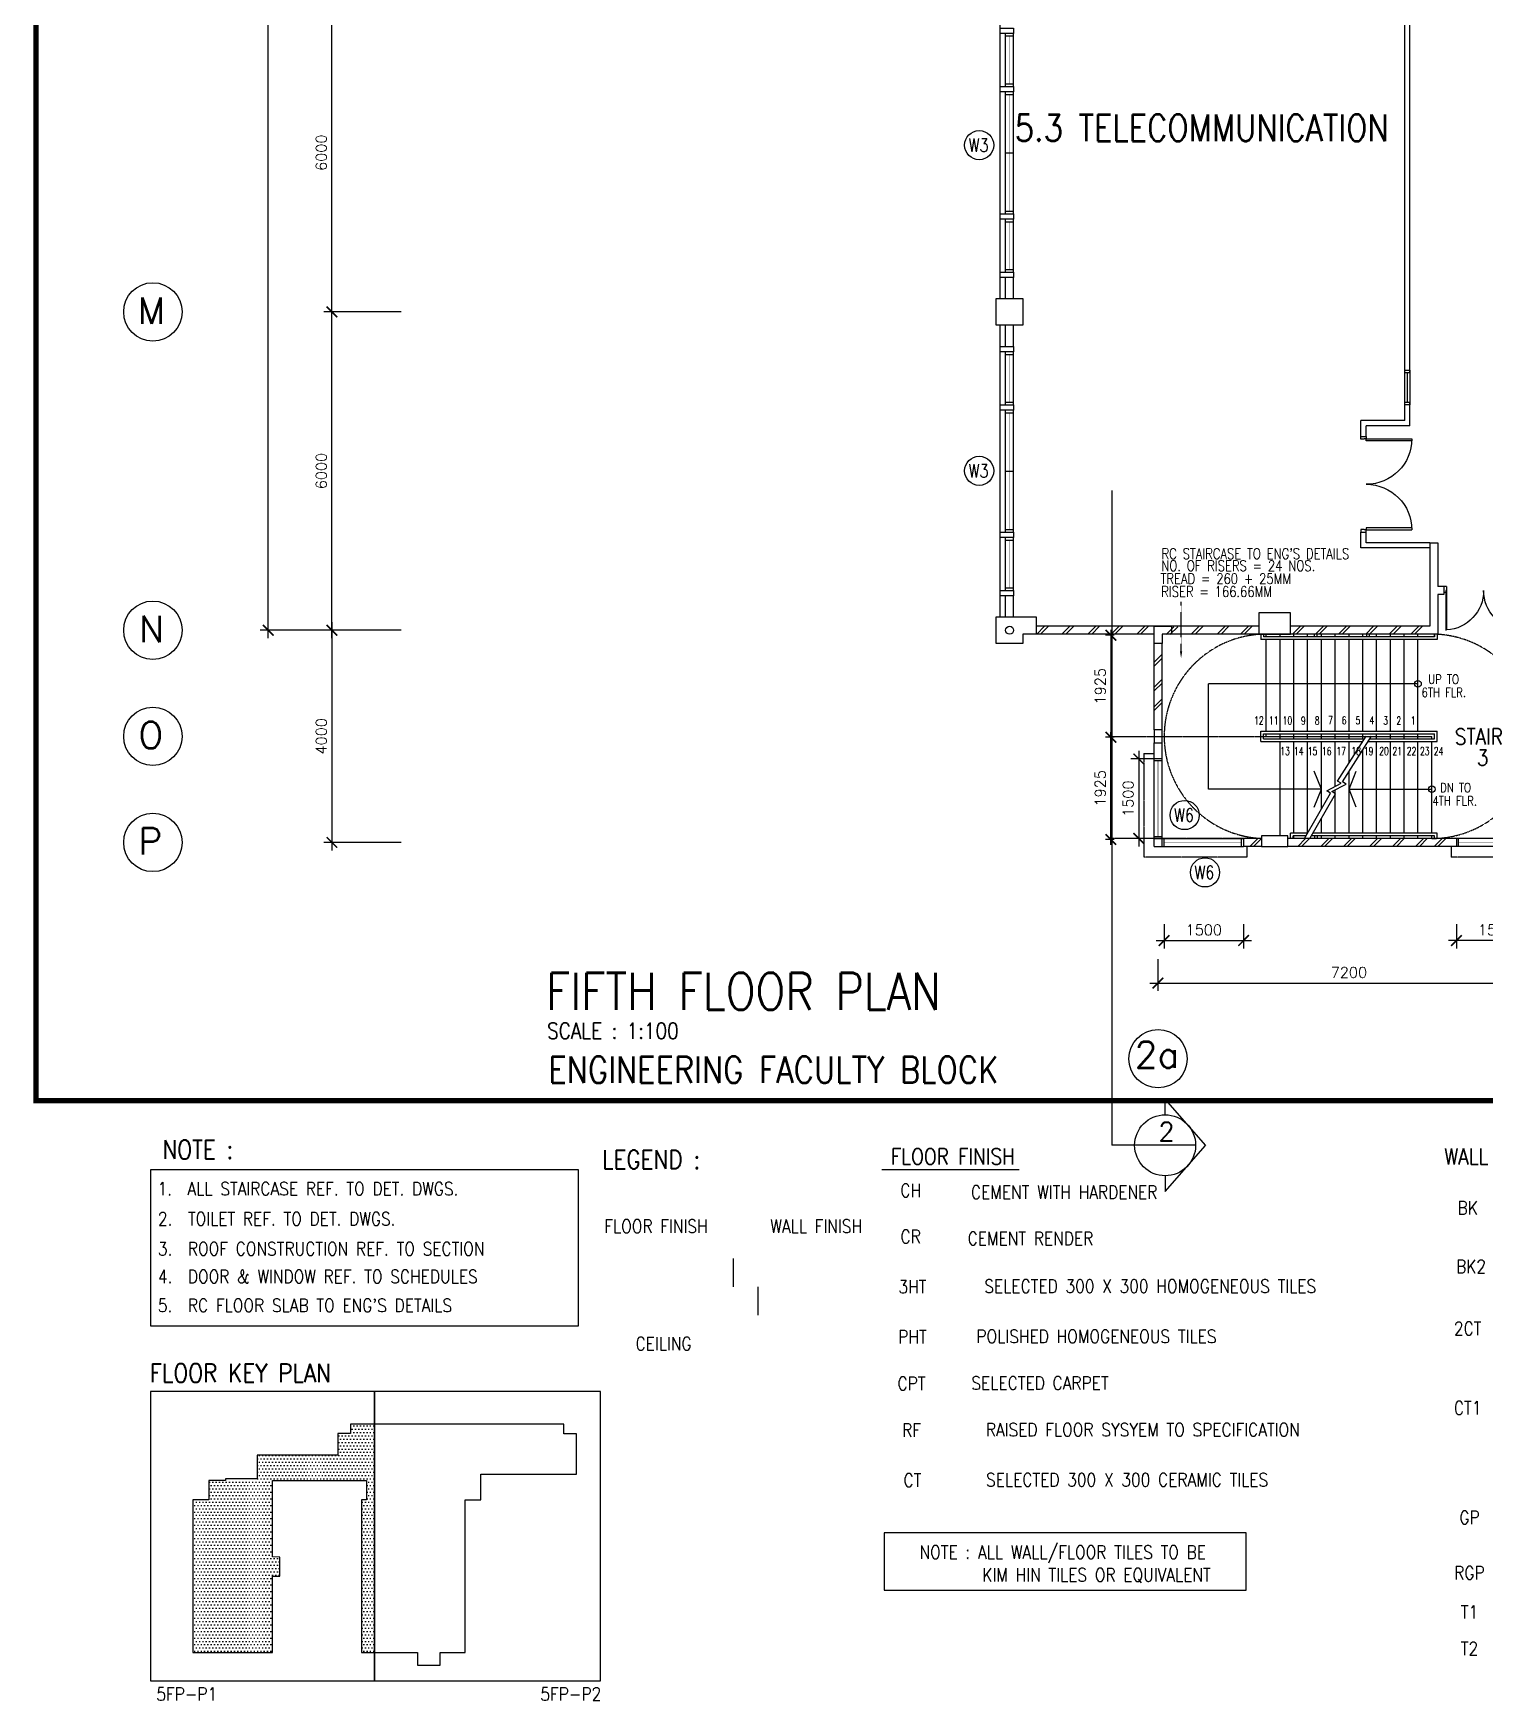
# Model space of a CAD drawing. Extents: x 2266480 to 2632177, y -858634 to -757244.
# Drawn here: x 2490644 to 2518007, y -858600 to -827174 of the extents above; entities that cross this region are included whole.
import ezdxf
from ezdxf.enums import TextEntityAlignment as Align

# ---------------------------------------------------------------- set-up
doc = ezdxf.new("R2010")
doc.units = 0
doc.header["$LTSCALE"] = 10
doc.header["$MEASUREMENT"] = 0
doc.linetypes.add('DIVIDE', pattern=[1.25, 0.5, -0.25, 0, -0.25, 0, -0.25])
doc.linetypes.add('HIDDEN', pattern=[0.375, 0.25, -0.125])
doc.layers.get('0').update_dxf_attribs({"linetype": 'CONTINUOUS'})
doc.layers.get('DEFPOINTS').update_dxf_attribs({"linetype": 'CONTINUOUS'})
for name, color, linetype in [('AR', 7, 'CONTINUOUS'), ('AR1', 7, 'CONTINUOUS'), ('COL', 3, 'CONTINUOUS'), ('DIM', 7, 'CONTINUOUS'), ('DR', 7, 'CONTINUOUS'), ('extension', 1, 'CONTINUOUS'), ('GRID-T', 7, 'CONTINUOUS'), ('H', 1, 'CONTINUOUS'), ('hatch', 7, 'CONTINUOUS'), ('LINE', 7, 'CONTINUOUS'), ('partition', 7, 'CONTINUOUS'), ('PL', 5, 'CONTINUOUS'), ('RWDP', 145, 'CONTINUOUS'), ('stair', 7, 'CONTINUOUS'), ('T50', 4, 'CONTINUOUS'), ('WALL', 2, 'CONTINUOUS'), ('WIN', 5, 'CONTINUOUS'), ('WIN-T', 7, 'CONTINUOUS'), ('WP', 50, 'DIVIDE')]:
    doc.layers.add(name, color=color, linetype=linetype)
doc.styles.add('ROMANS', font='romans')
doc.styles.get("Standard").update_dxf_attribs({"font": 'ROMANS.SHX'})
doc.dimstyles.new('STANDARD$0', dxfattribs={"dimscale": 0, "dimtxt": 8, "dimasz": 6, "dimexe": 1, "dimexo": 1, "dimgap": 3, "dimtad": 1, "dimdec": 0, "dimlfac": -1, "dimrnd": 1, "dimzin": 0, "dimdsep": 46, "dimtxsty": 'Standard', "dimcen": 0, "dimclrd": 5, "dimclre": 250, "dimadec": 0, "dimazin": 0, "dimtfac": 1, "dimtdec": 4, "dimtofl": 0, "dimtmove": 0, "dimatfit": 3, "dimfxl": 1, "dimtolj": 1, "dimtzin": 0, "dimarcsym": 0})

# ---------------------------------------------------------------- blocks, each defined once
blk = doc.blocks.new('FG')
at = {"layer": 'LINE', "linetype": 'Continuous'}
for points in [[(0, 0), (50, 0), (50, 100), (0, 100)], [(600, 0), (650, 0), (650, 100), (600, 100)]]:
    blk.add_lwpolyline(points, close=True, dxfattribs=at)
at = {"layer": 'LINE', "color": 5, "linetype": 'Continuous'}
for points in [[(600, 100), (50, 100)], [(50, 0), (600, 0)]]:
    blk.add_lwpolyline(points, dxfattribs=at)
at = {"layer": 'LINE', "color": 1, "linetype": 'Continuous'}
blk.add_lwpolyline([(50, 50), (600, 50)], dxfattribs=at)
blk = doc.blocks.new('_ARCHTICK')
at = {"color": 0, "linetype": 'ByBlock', "const_width": 0.15}
blk.add_lwpolyline([(-0.5, -0.5), (0.5, 0.5)], dxfattribs=at)
blk = doc.blocks.new('*D56')
at = {"layer": 'DEFPOINTS', "color": 0, "transparency": 16777216}
for p in [(1632530, -869090), (1632371, -871015), (1632530, -871015)]:
    blk.add_point(p, dxfattribs=at)
at = {"layer": 'stair', "color": 7, "lineweight": -2, "transparency": 16777216}
for p, q in [((1632430, -869090), (1632271, -869090)), ((1632371, -868990), (1632371, -871115)), ((1632430, -871015), (1632271, -871015))]:
    blk.add_line(p, q, dxfattribs=at)
at = {"layer": 'stair', "color": 7, "lineweight": -2, "transparency": 16777216, "xscale": 200, "yscale": 200, "zscale": 200}
for p, rotation in [((1632371, -869090), 90), ((1632371, -871015), 270)]:
    blk.add_blockref('_ARCHTICK', p, dxfattribs=dict(at, rotation=rotation))
at = {"layer": 'stair', "color": 7, "transparency": 16777216, "insert": (1632171, -870052), "char_height": 200, "attachment_point": 5, "rotation": 90, "style": 'ROMANS'}
blk.add_mtext('\\A1;1925', dxfattribs=at)
blk = doc.blocks.new('*D57')
at = {"layer": 'DEFPOINTS', "color": 0, "transparency": 16777216}
for p in [(1632371, -871015), (1632530, -871015), (1632530, -872940)]:
    blk.add_point(p, dxfattribs=at)
at = {"layer": 'stair', "color": 7, "lineweight": -2, "transparency": 16777216}
for p, q in [((1632430, -871015), (1632271, -871015)), ((1632371, -873040), (1632371, -870915)), ((1632430, -872940), (1632271, -872940))]:
    blk.add_line(p, q, dxfattribs=at)
at = {"layer": 'stair', "color": 7, "lineweight": -2, "transparency": 16777216, "xscale": 200, "yscale": 200, "zscale": 200}
for p, rotation in [((1632371, -871015), 90), ((1632371, -872940), 270)]:
    blk.add_blockref('_ARCHTICK', p, dxfattribs=dict(at, rotation=rotation))
at = {"layer": 'stair', "color": 7, "transparency": 16777216, "insert": (1632171, -871977), "char_height": 200, "attachment_point": 5, "rotation": 90, "style": 'ROMANS'}
blk.add_mtext('\\A1;1925', dxfattribs=at)
blk = doc.blocks.new('*D58')
at = {"layer": 'DEFPOINTS', "color": 0, "linetype": 'Continuous', "transparency": 16777216}
for p in [(1638885, -874385), (1640385, -874385), (1638885, -874845)]:
    blk.add_point(p, dxfattribs=at)
at = {"layer": 'WIN', "color": 7, "linetype": 'Continuous', "lineweight": -2, "transparency": 16777216}
for p, q in [((1638885, -874535), (1638885, -874995)), ((1640385, -874535), (1640385, -874995)), ((1640535, -874845), (1638735, -874845))]:
    blk.add_line(p, q, dxfattribs=at)
at = {"layer": 'WIN', "color": 7, "linetype": 'Continuous', "lineweight": -2, "transparency": 16777216, "xscale": 200, "yscale": 200, "zscale": 200, "rotation": 180}
blk.add_blockref('_ARCHTICK', (1638885, -874845), dxfattribs=at)
at = {"layer": 'WIN', "color": 7, "linetype": 'Continuous', "lineweight": -2, "transparency": 16777216, "xscale": 200, "yscale": 200, "zscale": 200}
blk.add_blockref('_ARCHTICK', (1640385, -874845), dxfattribs=at)
at = {"layer": 'WIN', "color": 7, "linetype": 'Continuous', "transparency": 16777216, "insert": (1639635, -874645), "char_height": 200, "attachment_point": 5, "style": 'ROMANS'}
blk.add_mtext('\\A1;1500', dxfattribs=at)
blk = doc.blocks.new('*D59')
at = {"layer": 'DEFPOINTS', "color": 0, "linetype": 'Continuous', "transparency": 16777216}
for p in [(1633373, -874385), (1634873, -874385), (1634873, -874845)]:
    blk.add_point(p, dxfattribs=at)
at = {"layer": 'WIN', "color": 7, "linetype": 'Continuous', "lineweight": -2, "transparency": 16777216}
for p, q in [((1633373, -874535), (1633373, -874995)), ((1634873, -874535), (1634873, -874995)), ((1633223, -874845), (1635023, -874845))]:
    blk.add_line(p, q, dxfattribs=at)
at = {"layer": 'WIN', "color": 7, "linetype": 'Continuous', "lineweight": -2, "transparency": 16777216, "xscale": 200, "yscale": 200, "zscale": 200, "rotation": 180}
blk.add_blockref('_ARCHTICK', (1633373, -874845), dxfattribs=at)
at = {"layer": 'WIN', "color": 7, "linetype": 'Continuous', "lineweight": -2, "transparency": 16777216, "xscale": 200, "yscale": 200, "zscale": 200}
blk.add_blockref('_ARCHTICK', (1634873, -874845), dxfattribs=at)
at = {"layer": 'WIN', "color": 7, "linetype": 'Continuous', "transparency": 16777216, "insert": (1634123, -874645), "char_height": 200, "attachment_point": 5, "style": 'ROMANS'}
blk.add_mtext('\\A1;1500', dxfattribs=at)
blk = doc.blocks.new('*D60')
at = {"layer": 'DEFPOINTS', "color": 0, "linetype": 'Continuous', "transparency": 16777216}
for p in [(1633345, -871422), (1632896, -872922), (1633345, -872922)]:
    blk.add_point(p, dxfattribs=at)
at = {"layer": 'WIN', "color": 7, "linetype": 'Continuous', "lineweight": -2, "transparency": 16777216}
for p, q in [((1633195, -871422), (1632746, -871422)), ((1632896, -871272), (1632896, -873072)), ((1633195, -872922), (1632746, -872922))]:
    blk.add_line(p, q, dxfattribs=at)
at = {"layer": 'WIN', "color": 7, "linetype": 'Continuous', "lineweight": -2, "transparency": 16777216, "xscale": 200, "yscale": 200, "zscale": 200}
for p, rotation in [((1632896, -871422), 90), ((1632896, -872922), 270)]:
    blk.add_blockref('_ARCHTICK', p, dxfattribs=dict(at, rotation=rotation))
at = {"layer": 'WIN', "color": 7, "linetype": 'Continuous', "transparency": 16777216, "insert": (1632696, -872172), "char_height": 200, "attachment_point": 5, "rotation": 90, "style": 'ROMANS'}
blk.add_mtext('\\A1;1500', dxfattribs=at)
blk = doc.blocks.new('*D61')
at = {"layer": 'DEFPOINTS', "color": 0, "transparency": 16777216}
for p in [(1633258, -875044), (1640458, -875044), (1640458, -875646)]:
    blk.add_point(p, dxfattribs=at)
at = {"layer": 'DIM', "color": 7, "lineweight": -2, "transparency": 16777216}
for p, q in [((1633258, -875194), (1633258, -875796)), ((1640458, -875194), (1640458, -875796)), ((1633108, -875646), (1640608, -875646))]:
    blk.add_line(p, q, dxfattribs=at)
at = {"layer": 'DIM', "color": 7, "lineweight": -2, "transparency": 16777216, "xscale": 200, "yscale": 200, "zscale": 200, "rotation": 180}
blk.add_blockref('_ARCHTICK', (1633258, -875646), dxfattribs=at)
at = {"layer": 'DIM', "color": 7, "lineweight": -2, "transparency": 16777216, "xscale": 200, "yscale": 200, "zscale": 200}
blk.add_blockref('_ARCHTICK', (1640458, -875646), dxfattribs=at)
at = {"layer": 'DIM', "color": 7, "transparency": 16777216, "insert": (1636858, -875446), "char_height": 200, "attachment_point": 5, "style": 'ROMANS'}
blk.add_mtext('\\A1;7200', dxfattribs=at)
blk = doc.blocks.new('*D210')
at = {"layer": 'DEFPOINTS', "color": 0, "transparency": 16777216}
for p in [(2495073, -784424), (2496973, -784424), (2496973, -838424)]:
    blk.add_point(p, dxfattribs=at)
at = {"layer": 'DIM', "color": 7, "lineweight": -2, "transparency": 16777216}
for p, q in [((2495073, -838574), (2495073, -784274)), ((2496823, -784424), (2494923, -784424)), ((2496823, -838424), (2494923, -838424))]:
    blk.add_line(p, q, dxfattribs=at)
at = {"layer": 'DIM', "color": 7, "lineweight": -2, "transparency": 16777216, "xscale": 200, "yscale": 200, "zscale": 200}
for p, rotation in [((2495073, -784424), 90), ((2495073, -838424), 270)]:
    blk.add_blockref('_ARCHTICK', p, dxfattribs=dict(at, rotation=rotation))
at = {"layer": 'DIM', "color": 7, "transparency": 16777216, "insert": (2494873, -811424), "char_height": 200, "attachment_point": 5, "rotation": 90, "style": 'ROMANS'}
blk.add_mtext('\\A1;54000', dxfattribs=at)
blk = doc.blocks.new('*D211')
at = {"layer": 'DEFPOINTS', "color": 0, "transparency": 16777216}
for p in [(2496273, -832424), (2497730, -832424), (2497730, -838424)]:
    blk.add_point(p, dxfattribs=at)
at = {"layer": 'DIM', "color": 7, "lineweight": -2, "transparency": 16777216}
for p, q in [((2497580, -832424), (2496123, -832424)), ((2496273, -838574), (2496273, -832274)), ((2497580, -838424), (2496123, -838424))]:
    blk.add_line(p, q, dxfattribs=at)
at = {"layer": 'DIM', "color": 7, "lineweight": -2, "transparency": 16777216, "xscale": 200, "yscale": 200, "zscale": 200}
for p, rotation in [((2496273, -832424), 90), ((2496273, -838424), 270)]:
    blk.add_blockref('_ARCHTICK', p, dxfattribs=dict(at, rotation=rotation))
at = {"layer": 'DIM', "color": 7, "transparency": 16777216, "insert": (2496073, -835424), "char_height": 200, "attachment_point": 5, "rotation": 90, "style": 'ROMANS'}
blk.add_mtext('\\A1;6000', dxfattribs=at)
blk = doc.blocks.new('*D212')
at = {"layer": 'DEFPOINTS', "color": 0, "transparency": 16777216}
for p in [(2496273, -826424), (2497730, -826424), (2497730, -832424)]:
    blk.add_point(p, dxfattribs=at)
at = {"layer": 'DIM', "color": 7, "lineweight": -2, "transparency": 16777216}
for p, q in [((2497580, -826424), (2496123, -826424)), ((2496273, -832574), (2496273, -826274)), ((2497580, -832424), (2496123, -832424))]:
    blk.add_line(p, q, dxfattribs=at)
at = {"layer": 'DIM', "color": 7, "lineweight": -2, "transparency": 16777216, "xscale": 200, "yscale": 200, "zscale": 200}
for p, rotation in [((2496273, -826424), 90), ((2496273, -832424), 270)]:
    blk.add_blockref('_ARCHTICK', p, dxfattribs=dict(at, rotation=rotation))
at = {"layer": 'DIM', "color": 7, "transparency": 16777216, "insert": (2496073, -829424), "char_height": 200, "attachment_point": 5, "rotation": 90, "style": 'ROMANS'}
blk.add_mtext('\\A1;6000', dxfattribs=at)
blk = doc.blocks.new('*D220')
at = {"layer": 'DEFPOINTS', "color": 0, "transparency": 16777216}
for p in [(2497730, -838424), (2496273, -842424), (2497730, -842424)]:
    blk.add_point(p, dxfattribs=at)
at = {"layer": 'DIM', "color": 7, "lineweight": -2, "transparency": 16777216}
for p, q in [((2497580, -838424), (2496123, -838424)), ((2496273, -838274), (2496273, -842574)), ((2497580, -842424), (2496123, -842424))]:
    blk.add_line(p, q, dxfattribs=at)
at = {"layer": 'DIM', "color": 7, "lineweight": -2, "transparency": 16777216, "xscale": 200, "yscale": 200, "zscale": 200}
for p, rotation in [((2496273, -838424), 90), ((2496273, -842424), 270)]:
    blk.add_blockref('_ARCHTICK', p, dxfattribs=dict(at, rotation=rotation))
at = {"layer": 'DIM', "color": 7, "transparency": 16777216, "insert": (2496073, -840424), "char_height": 200, "attachment_point": 5, "rotation": 90, "style": 'ROMANS'}
blk.add_mtext('\\A1;4000', dxfattribs=at)
blk = doc.blocks.new('D1800-A')
at = {"layer": 'DR'}
for p, q in [((0, 0), (100, 0)), ((0, -50), (0, 0)), ((100, 0), (100, -40)), ((60, -50), (0, -50)), ((100, -40), (60, -40)), ((60, -40), (60, -50)), ((100, -40), (960, -40)), ((100, -80), (100, -40)), ((959, -80), (100, -80)), ((60, -1750), (0, -1750)), ((0, -1750), (0, -1800)), ((0, -1800), (100, -1800)), ((60, -1760), (60, -1750)), ((100, -1760), (60, -1760)), ((959, -1720), (100, -1720)), ((100, -1720), (100, -1760)), ((100, -1760), (960, -1760)), ((100, -1800), (100, -1760))]:
    blk.add_line(p, q, dxfattribs=at)
for centre, start, end in [((100, -40), 270.0001, 0), ((100, -1760), 0, 90)]:
    blk.add_arc(centre, 860, start, end, dxfattribs=at)
blk = doc.blocks.new('D1500-1')
at = {"layer": 'DR'}
for p, q in [((38, 77), (38, 821)), ((38, 821), (50, 820)), ((50, 0), (50, 820)), ((1462, 821), (1450, 820)), ((1450, 0), (1450, 820)), ((1462, 77), (1462, 821)), ((38, 115), (0, 115)), ((50, 0), (0, 0)), ((50, 77), (38, 77)), ((1450, 77), (1462, 77)), ((1462, 115), (1500, 115)), ((1450, 0), (1500, 0))]:
    blk.add_line(p, q, dxfattribs=at)
for centre, start, end in [((5, 77), 0.0238, 86.5289), ((1495, 77), 93.4711, 179.9762)]:
    blk.add_arc(centre, 745, start, end, dxfattribs=at)
blk = doc.blocks.new('AMSTR3-E')
at = {"layer": 'COL'}
for p, q in [((-7301.4, -250), (-7301.4, 75)), ((-7301.4, 75), (-6971.4, 75)), ((-6971.4, 75), (-6971.4, -75)), ((-7151.4, -250), (-7301.4, -250)), ((-6971.4, -75), (-7151.4, -75)), ((-7151.4, -75), (-7151.4, -250))]:
    blk.add_line(p, q, dxfattribs=at)
for points in [[(-4726.4, 325), (-5326.4, 325), (-5326.4, -75), (-4726.4, -75)], [(223.6, 500), (-276.4, 500), (-276.4, -250), (223.6, -250)], [(-7151.4, -1875), (-7301.4, -1875), (-7301.4, -2125), (-7151.4, -2125)], [(-101.4, -1825), (248.6, -1825), (248.6, -2175), (-101.4, -2175)], [(-4778.7, -3875), (-5278.7, -3875), (-5278.7, -4075), (-4778.7, -4075)], [(146.3, -3775), (-103.7, -3775), (-103.7, -4075), (146.3, -4075)]]:
    blk.add_lwpolyline(points, close=True, dxfattribs=at)
at = {"layer": 'extension', "linetype": 'HIDDEN'}
for p, q in [((-7495.6, -2325), (-7495.6, -4275)), ((-7495.6, -2325), (-7301.4, -2325)), ((-5551.4, -4075), (-5551.4, -4275)), ((-1701.4, -4075), (-1701.4, -4275)), ((-1.4, -4075), (-1.4, -4275)), ((-5551.4, -4275), (-7495.6, -4275)), ((-1.4, -4275), (-1701.4, -4275))]:
    blk.add_line(p, q, dxfattribs=at)
at = {"layer": 'H'}
for p, q in [((-7151.4, -453.7), (-7301.4, -603.7)), ((-7151.4, -524.4), (-7301.4, -674.4)), ((-7151.4, -924.4), (-7301.4, -1074.4)), ((-7151.4, -995.1), (-7301.4, -1145.1)), ((-7151.4, -1292.9), (-7301.4, -1442.9)), ((-7151.4, -1363.6), (-7301.4, -1513.6))]:
    blk.add_line(p, q, dxfattribs=at)
at = {"layer": 'hatch', "color": 1}
for p, q in [((-101.4, -2432.9), (48.6, -2282.9)), ((-101.4, -2504.5), (48.6, -2354.5)), ((-101.4, -2797.4), (48.6, -2647.4)), ((-101.4, -2869), (48.6, -2719)), ((-101.4, -3207.4), (48.6, -3057.4)), ((-101.4, -3279), (48.6, -3129)), ((-101.4, -3616.9), (48.6, -3466.9)), ((-101.4, -3688.5), (48.6, -3538.5)), ((-5347.7, -3925), (-5497.7, -4075)), ((-5276, -3925), (-5426, -4075)), ((-4443.5, -3925), (-4593.5, -4075)), ((-4371.9, -3925), (-4521.9, -4075)), ((-4009.5, -3925), (-4159.5, -4075)), ((-3937.9, -3925), (-4087.9, -4075)), ((-3580.2, -3925), (-3730.2, -4075)), ((-3508.6, -3925), (-3658.6, -4075)), ((-3088.4, -3925), (-3238.4, -4075)), ((-3016.8, -3925), (-3166.8, -4075)), ((-2655.5, -3925), (-2805.5, -4075)), ((-2583.9, -3925), (-2733.9, -4075)), ((-2221.5, -3925), (-2371.5, -4075)), ((-2149.9, -3925), (-2299.9, -4075)), ((-1871.9, -3925), (-2021.9, -4075)), ((-1800.3, -3925), (-1950.3, -4075))]:
    blk.add_line(p, q, dxfattribs=at)
at = {"layer": 'stair', "color": 193}
for p, q in [((-5286.4, -75), (-5286.4, -175)), ((-1966.4, -175), (-5286.4, -175)), ((-5236.4, -75), (-5236.4, -125)), ((-2016.4, -125), (-5236.4, -125)), ((-4274.7, -125), (-4274.7, -75)), ((-4224.7, -125), (-4224.7, -75)), ((-3288.1, -125), (-3288.1, -75)), ((-3238.1, -125), (-3238.1, -75)), ((-2016.4, -75), (-2016.4, -125)), ((-1966.4, -75), (-1966.4, -175)), ((-5286.4, -1900), (-1966.4, -1900)), ((-5286.4, -2100), (-5286.4, -1900)), ((-5286.4, -2100), (-3369.1, -2100)), ((-5286.4, -2100), (-3369.1, -2100)), ((-5236.4, -1950), (-2016.4, -1950)), ((-5236.4, -2050), (-5236.4, -1950)), ((-5236.4, -2050), (-3337.1, -2050)), ((-3362.1, -2050), (-3364.2, -2050)), ((-3268.5, -2100), (-1966.4, -2100)), ((-3236.6, -2050), (-2016.4, -2050)), ((-2016.4, -2050), (-2016.4, -1950)), ((-1966.4, -2100), (-1966.4, -1900)), ((-4405.3, -3825), (-4728.7, -3825)), ((-4405.3, -3825), (-4728.7, -3825)), ((-4728.7, -3925), (-4728.7, -3825)), ((-4433.9, -3875), (-4678.7, -3875)), ((-4678.7, -3925), (-4678.7, -3875)), ((-2016.4, -3875), (-4333.3, -3875)), ((-1966.4, -3825), (-4304.7, -3825)), ((-4274.7, -3875), (-4274.7, -3925)), ((-4224.7, -3875), (-4224.7, -3925)), ((-2016.4, -3925), (-2016.4, -3875)), ((-1966.4, -3925), (-1966.4, -3825))]:
    blk.add_line(p, q, dxfattribs=at)
at = {"layer": 'stair'}
for p, q in [((-5186.4, -125), (-5186.4, -75)), ((-5186.4, -1900), (-5186.4, -175)), ((-4926.4, -125), (-4926.4, -75)), ((-4926.4, -1900), (-4926.4, -175)), ((-4666.4, -125), (-4666.4, -75)), ((-4666.4, -1900), (-4666.4, -175)), ((-4406.4, -125), (-4406.4, -75)), ((-4406.4, -1900), (-4406.4, -175)), ((-4146.4, -125), (-4146.4, -75)), ((-4146.4, -1900), (-4146.4, -175)), ((-3886.4, -125), (-3886.4, -75)), ((-3886.4, -1900), (-3886.4, -175)), ((-3626.4, -125), (-3626.4, -75)), ((-3626.4, -1900), (-3626.4, -175)), ((-3366.4, -125), (-3366.4, -75)), ((-3366.4, -1900), (-3366.4, -175)), ((-3106.4, -125), (-3106.4, -75)), ((-3106.4, -1900), (-3106.4, -175)), ((-2846.4, -125), (-2846.4, -75)), ((-2846.4, -1900), (-2846.4, -175)), ((-2586.4, -125), (-2586.4, -75)), ((-2586.4, -1900), (-2586.4, -175)), ((-2326.4, -125), (-2326.4, -75)), ((-2326.4, -1900), (-2326.4, -175)), ((-2016.4, -125), (-2016.4, -75)), ((-6274, -2996.6), (-6274, -1012.5)), ((-2326.4, -1012.5), (-6274, -1012.5)), ((-5186.4, -2000), (-5186.4, -1950)), ((-5186.4, -2000), (-3387.1, -2000)), ((-5186.4, -2000), (-2066.4, -2000)), ((-4926.4, -2000), (-4926.4, -1950)), ((-4926.4, -2050), (-4926.4, -2000)), ((-4926.4, -2050), (-4926.4, -2000)), ((-4926.4, -3875), (-4926.4, -2100)), ((-4666.4, -2000), (-4666.4, -1950)), ((-4666.4, -2050), (-4666.4, -2000)), ((-4666.4, -2050), (-4666.4, -2000)), ((-4666.4, -3825), (-4666.4, -2100)), ((-4406.4, -2000), (-4406.4, -1950)), ((-4406.4, -2050), (-4406.4, -2000)), ((-4406.4, -2050), (-4406.4, -2000)), ((-4406.4, -3825), (-4406.4, -2100)), ((-4146.4, -2000), (-4146.4, -1950)), ((-4146.4, -2050), (-4146.4, -2000)), ((-4146.4, -2050), (-4146.4, -2000)), ((-4146.4, -3372.2), (-4146.4, -2100)), ((-3886.4, -2000), (-3886.4, -1950)), ((-3886.4, -2050), (-3886.4, -2000)), ((-3886.4, -2050), (-3886.4, -2000)), ((-3886.4, -2945), (-3886.4, -2100)), ((-3626.4, -2000), (-3626.4, -1950)), ((-3626.4, -2050), (-3626.4, -2000)), ((-3626.4, -2050), (-3626.4, -2004.4)), ((-3626.4, -2502.7), (-3626.4, -2100)), ((-3366.4, -2050), (-3366.4, -1950)), ((-3106.4, -2000), (-3106.4, -1950)), ((-3106.4, -2000), (-3106.4, -1950)), ((-3106.4, -2050), (-3106.4, -2000)), ((-3106.4, -3825), (-3106.4, -2100)), ((-2846.4, -2000), (-2846.4, -1950)), ((-2846.4, -2000), (-2846.4, -1950)), ((-2846.4, -2050), (-2846.4, -2000)), ((-2846.4, -3825), (-2846.4, -2100)), ((-2586.4, -2000), (-2586.4, -1950)), ((-2586.4, -2050), (-2586.4, -2000)), ((-2586.4, -3825), (-2586.4, -2100)), ((-2326.4, -2000), (-2326.4, -1950)), ((-2326.4, -2050), (-2326.4, -2000)), ((-2326.4, -3825), (-2326.4, -2100)), ((-2066.4, -2050), (-2066.4, -2000)), ((-2066.4, -3825), (-2066.4, -2100)), ((-3366.4, -3825), (-3366.4, -2253.6)), ((-3626.4, -3825), (-3626.4, -2661.1)), ((-4146.4, -2996.6), (-6274, -2996.6)), ((-3886.4, -3825), (-3886.4, -3007.1)), ((-3626.4, -2996.6), (-2066.4, -2996.6)), ((-4146.4, -3825), (-4146.4, -3548)), ((-4666.4, -3925), (-4666.4, -3875)), ((-4146.4, -3925), (-4146.4, -3875)), ((-3886.4, -3925), (-3886.4, -3875)), ((-3626.4, -3925), (-3626.4, -3875)), ((-3366.4, -3925), (-3366.4, -3875)), ((-3106.4, -3925), (-3106.4, -3875)), ((-2846.4, -3925), (-2846.4, -3875)), ((-2586.4, -3925), (-2586.4, -3875)), ((-2326.4, -3925), (-2326.4, -3875)), ((-2066.4, -3925), (-2066.4, -3875))]:
    blk.add_line(p, q, dxfattribs=at)
at = {"layer": 'stair', "color": 5, "linetype": 'HIDDEN'}
for p, q in [((-8120, -2000), (-5061.4, -2000)), ((-3268.5, -2100), (-1966.4, -2100)), ((-5613.4, -3925), (-8123.9, -3925))]:
    blk.add_line(p, q, dxfattribs=at)
at = {"layer": 'stair'}
for points in [[(-4462.4, -3925), (-3973.5, -3069.7), (-4045.8, -3028.5), (-3772.3, -2885.3), (-3844.5, -2844), (-3302.4, -1995.7)], [(-4361.9, -3925), (-3880.7, -3083.1), (-3952.9, -3041.9), (-3679.4, -2898.7), (-3751.6, -2857.4), (-3201.9, -1995.7)]]:
    blk.add_lwpolyline(points, dxfattribs=at)
at = {"layer": 'stair', "color": 4, "linetype": 'Continuous'}
for points in [[(-4281.2, -3333.7), (-4146.4, -2996.6), (-4281.2, -2659.5)], [(-3491.7, -3333.7), (-3626.4, -2996.6), (-3491.7, -2659.5)]]:
    blk.add_lwpolyline(points, dxfattribs=at)
at = {"layer": 'stair', "color": 2, "linetype": 'Continuous'}
for centre in [(-2326.4, -1012.5), (-2066.4, -2996.6)]:
    blk.add_circle(centre, 62.5, dxfattribs=at)
at = {"layer": 'stair', "color": 1, "linetype": 'HIDDEN'}
for centre, start, end in [((-5186.4, -2000), 90, 267.25134), ((-2066.4, -2000), 270, 90)]:
    blk.add_arc(centre, 1925, start, end, dxfattribs=at)
at = {"layer": 'WALL'}
for p, q in [((-7301.4, -1875), (-7301.4, -250)), ((-7151.4, -1875), (-7151.4, -250)), ((-101.4, -400), (-101.4, -250)), ((-101.4, -400), (-101.4, -250)), ((48.6, -250), (48.6, -400)), ((48.6, -400), (48.6, -250)), ((48.6, -250), (48.6, -400)), ((48.6, -400), (48.6, -250)), ((48.6, -400), (-101.4, -400)), ((48.6, -400), (-101.4, -400)), ((-101.4, -1600), (48.6, -1600)), ((-101.4, -1825), (-101.4, -1600)), ((48.6, -1750), (48.6, -1600)), ((48.6, -1825), (48.6, -1750)), ((-7301.4, -2425), (-7301.4, -2125)), ((-7151.4, -2425), (-7151.4, -2125)), ((-101.4, -3775), (-101.4, -2175)), ((48.6, -3775), (48.6, -2175)), ((-7151.4, -2425), (-7301.4, -2425)), ((-5613.4, -3925), (-5613.4, -4075)), ((-5278.7, -3925), (-5613.4, -3925)), ((-5278.7, -4075), (-5613.4, -4075)), ((-1601.4, -3925), (-4778.7, -3925)), ((-1601.4, -4075), (-4778.7, -4075)), ((-1601.4, -3925), (-1601.4, -4075))]:
    blk.add_line(p, q, dxfattribs=at)
at = {"layer": 'WALL', "color": 252, "linetype": 'Continuous'}
blk.add_line((21.3, -4075), (21.3, -4175), dxfattribs=at)
at = {"layer": 'WIN'}
for p, q in [((-7301.4, -4075), (-7301.4, -2425)), ((-7151.4, -2463), (-7301.4, -2463)), ((-7151.4, -3925), (-7151.4, -2425)), ((-7301.4, -3887), (-7151.4, -3887)), ((-7301.4, -3925), (-5613.4, -3925)), ((-7301.4, -4075), (-5613.4, -4075)), ((-7151.4, -4075), (-7151.4, -3925)), ((-7113.4, -4075), (-7113.4, -3925)), ((-5651.4, -4075), (-5651.4, -3925)), ((-101.4, -3925), (-1601.4, -3925)), ((-101.4, -4075), (-1601.4, -4075)), ((-1563.4, -4075), (-1563.4, -3925)), ((-139.4, -4075), (-139.4, -3925))]:
    blk.add_line(p, q, dxfattribs=at)
at = {"layer": 'WIN', "const_width": 10, "flags": 128}
for points in [[(-7226.4, -3887), (-7226.4, -2463)], [(-7113.4, -4000), (-5651.4, -4000)], [(-139.4, -4000), (-1563.4, -4000)]]:
    blk.add_lwpolyline(points, dxfattribs=at)
at = {"layer": 'stair', "color": 7, "linetype": 'Continuous', "style": 'ROMANS', "width": 0.7}
for s, p in [('12', (-5415.8, -1776.6)), ('11', (-5134.8, -1776.6)), ('11', (-5134.8, -1776.6)), ('10', (-4876.8, -1776.6)), ('10', (-4876.8, -1776.6)), ('9', (-4532.8, -1778.5)), ('9', (-4532.8, -1778.5)), ('8', (-4271.4, -1778.5)), ('8', (-4271.4, -1778.5)), ('7', (-4021.9, -1768)), ('7', (-4021.9, -1768)), ('6', (-3763.3, -1773.3)), ('6', (-3763.3, -1773.3)), ('5', (-3501.9, -1773.3)), ('5', (-3501.9, -1773.3)), ('4', (-3240.5, -1773.3)), ('4', (-3240.5, -1773.3)), ('3', (-2981.9, -1778.5)), ('3', (-2981.9, -1778.5)), ('2', (-2732.4, -1778.5)), ('2', (-2732.4, -1778.5)), ('1', (-2462.8, -1778)), ('1', (-2462.8, -1778)), ('13', (-4921.7, -2354.2)), ('14', (-4662.9, -2354.2)), ('15', (-4403.7, -2354.2)), ('16', (-4136.2, -2354.2)), ('17', (-3863.6, -2354.2)), ('18', (-3581, -2354.2)), ('19', (-3345, -2354.2)), ('20', (-3056.7, -2352.7)), ('21', (-2806.9, -2354.2)), ('22', (-2536.7, -2352.7)), ('23', (-2287.7, -2354.2)), ('24', (-2027.7, -2354.2))]:
    blk.add_text(s, height=150, dxfattribs=at).set_placement(p)
at = {"layer": 'T50', "color": 2, "style": 'ROMANS', "width": 0.85}
for s, p in [('STAIR', (-1630.8, -2154.8)), ('3', (-1215.8, -2552.8))]:
    blk.add_text(s, height=300, dxfattribs=at).set_placement(p)
at = {"layer": 'DIM'}
dim = blk.add_linear_dim(base=(-28.2, -6649.3), p1=(-7228.2, -6047.7), p2=(-28.2, -6047.7), dimstyle='STANDARD$0', override={"dimscale": 100, "dimtxt": 2, "dimasz": 2, "dimexe": 1.5, "dimexo": 1.5, "dimgap": 1, "dimtxsty": 'ROMANS', "dimblk": 'ARCHTICK', "dimdle": 1.5, "dimclrd": 7, "dimclre": 7, "dimclrt": 7, "dimtdec": 0, "dimtmove": 2}, dxfattribs=at)
dim.commit()
dim.dimension.update_dxf_attribs({"geometry": '*D61', "text_midpoint": (-3628.2, -6449.3), "insert": (-1640486.6, 868996.5)})
at = {"layer": 'stair'}
for p1, distance, picture, middle in [((-7956.9, -93.1), -158.9, '*D56', (-8315.8, -1055.6)), ((-7956.9, -3943.1), 158.9, '*D57', (-8315.8, -2980.6))]:
    dim = blk.add_aligned_dim(p1=p1, p2=(-7956.9, -2018.1), distance=distance, dimstyle='STANDARD$0', override={"dimscale": 100, "dimtxt": 2, "dimasz": 2, "dimgap": 1, "dimtxsty": 'ROMANS', "dimblk": 'ARCHTICK', "dimdle": 1, "dimclrd": 7, "dimclre": 7, "dimclrt": 7, "dimtdec": 0, "dimtmove": 2}, dxfattribs=at)
    dim.commit()
    dim.dimension.update_dxf_attribs({"geometry": picture, "text_midpoint": middle, "insert": (-1640486.6, 868996.5)})
at = {"layer": 'WIN', "linetype": 'Continuous'}
dim = blk.add_aligned_dim(p1=(-7141.6, -2425), p2=(-7141.6, -3925), distance=-448.8, dimstyle='STANDARD$0', override={"dimscale": 100, "dimtxt": 2, "dimasz": 2, "dimexe": 1.5, "dimexo": 1.5, "dimgap": 1, "dimtxsty": 'ROMANS', "dimblk": 'ARCHTICK', "dimdle": 1.5, "dimclrd": 7, "dimclre": 7, "dimclrt": 7, "dimtdec": 0, "dimtmove": 2}, dxfattribs=at)
dim.commit()
dim.dimension.update_dxf_attribs({"geometry": '*D60', "text_midpoint": (-7790.4, -3175), "insert": (-1640486.6, 868996.5)})
dim = blk.add_linear_dim(base=(-5613.4, -5848.3), p1=(-7113.4, -5388.8), p2=(-5613.4, -5388.8), angle=180, dimstyle='STANDARD$0', override={"dimscale": 100, "dimtxt": 2, "dimasz": 2, "dimexe": 1.5, "dimexo": 1.5, "dimgap": 1, "dimtxsty": 'ROMANS', "dimblk": 'ARCHTICK', "dimdle": 1.5, "dimclrd": 7, "dimclre": 7, "dimclrt": 7, "dimtdec": 0, "dimtmove": 2}, dxfattribs=at)
dim.commit()
dim.dimension.update_dxf_attribs({"geometry": '*D59', "text_midpoint": (-6363.4, -5648.3), "insert": (-1640486.6, 868996.5)})
dim = blk.add_linear_dim(base=(-1601.4, -5848.3), p1=(-101.4, -5388.8), p2=(-1601.4, -5388.8), dimstyle='STANDARD$0', override={"dimscale": 100, "dimtxt": 2, "dimasz": 2, "dimexe": 1.5, "dimexo": 1.5, "dimgap": 1, "dimtxsty": 'ROMANS', "dimblk": 'ARCHTICK', "dimdle": 1.5, "dimclrd": 7, "dimclre": 7, "dimclrt": 7, "dimtdec": 0, "dimtmove": 2}, dxfattribs=at)
dim.commit()
dim.dimension.update_dxf_attribs({"geometry": '*D58', "text_midpoint": (-851.4, -5648.3), "insert": (-1640486.6, 868996.5)})

msp = doc.modelspace()

# ---------------------------------------------------------------- hatches: boundary and pattern name
at = {"layer": 'PL'}
h = msp.add_hatch(dxfattribs=at)
h.set_pattern_fill('DOTS', color=0, scale=1000, style=0)
h.set_pattern_definition([(0, (1083154.177, 643.326), (31.25, 62.5), [0, -62.5])])
h.paths.add_polyline_path([(2496923.8, -854452.3), (2496923.8, -854812.3), (2496833.8, -854812.3), (2496833.8, -857692.3), (2497077.5, -857692.3), (2497077.5, -853390.3), (2496623.8, -853390.3), (2496623.8, -853566.3), (2496383.8, -853566.3), (2496383.8, -853972.3), (2494865.8, -853972.3), (2494865.8, -854419.3), (2494264.2, -854419.3), (2494264.2, -854452.3), (2493953.8, -854452.3), (2493953.8, -854812.3), (2493653.8, -854812.3), (2493653.8, -857692.3), (2495153.8, -857692.3), (2495153.8, -856252.3), (2495288.8, -856252.3), (2495288.8, -855892.3), (2495153.8, -855891.8), (2495153.8, -854452.3)])

# ---------------------------------------------------------------- linework, layer by layer
at = {"color": 0}
for p, q in [((2508874.5, -832174.1), (2508874.5, -826674.1)), ((2508874.5, -838174.1), (2508874.5, -832674.1)), ((2515674.5, -836874.1), (2515674.5, -836574.1)), ((2515774.5, -836674.1), (2515774.5, -836576)), ((2515774.5, -836774.1), (2515774.5, -836676)), ((2503839.4, -850265.7), (2503839.4, -850799.5)), ((2504302.6, -850799.5), (2504302.6, -851333.3))]:
    msp.add_line(p, q, dxfattribs=at)
at = {"layer": 'AR', "color": 0}
for p, q in [((2510980.8, -835790), (2510980.8, -848131.5)), ((2511983.3, -847556.5), (2511983.3, -847266.6)), ((2511983.3, -847266.6), (2512745.6, -848134.1)), ((2511408.3, -848131.5), (2510980.8, -848131.5)), ((2512558.3, -848131.5), (2511408.3, -848131.5)), ((2511983.3, -849001.6), (2512745.6, -848134.1)), ((2511983.3, -848706.5), (2511983.3, -849001.6))]:
    msp.add_line(p, q, dxfattribs=at)
msp.add_circle((2511983.3, -848131.5), 575, dxfattribs=at)
at = {"layer": 'COL', "color": 0}
for points in [[(2508799.5, -832174.1), (2509299.5, -832174.1), (2509299.5, -832674.1), (2508799.5, -832674.1)], [(2514349.5, -838099.1), (2513749.5, -838099.1), (2513749.5, -838499.1), (2514349.5, -838499.1)], [(2508799.5, -838674.1), (2508799.5, -838174.1), (2509549.5, -838174.1), (2509549.5, -838499.1), (2509299.5, -838499.1), (2509299.5, -838674.1)]]:
    msp.add_lwpolyline(points, close=True, dxfattribs=at)
at = {"layer": 'DR', "color": 0}
msp.add_lwpolyline([(2506684.5, -856514.8), (2513509.2, -856514.8), (2513509.2, -855437.8), (2506684.5, -855437.8)], close=True, dxfattribs=at)
at = {"layer": 'GRID-T', "color": 0}
for centre in [(2492896.9, -832424.1), (2492896.9, -838424.1), (2492896.9, -840424.1), (2492896.9, -842424.1), (2511849.5, -846500.7)]:
    msp.add_circle(centre, 550, dxfattribs=at)
at = {"layer": 'hatch', "color": 0}
for p, q in [((2509561.2, -838499.1), (2509711.2, -838349.1)), ((2509632.8, -838499.1), (2509782.8, -838349.1)), ((2510037.2, -838499.1), (2510187.2, -838349.1)), ((2510108.8, -838499.1), (2510258.8, -838349.1)), ((2510526.2, -838499.1), (2510676.2, -838349.1)), ((2510597.8, -838499.1), (2510747.8, -838349.1)), ((2510965.3, -838499.1), (2511115.3, -838349.1)), ((2511037, -838499.1), (2511187, -838349.1)), ((2511447.6, -838499.1), (2511597.6, -838349.1)), ((2511519.3, -838499.1), (2511669.3, -838349.1)), ((2511999.3, -838507.2), (2512149.3, -838357.2)), ((2512070.9, -838507.2), (2512220.9, -838357.2)), ((2512476.2, -838499.1), (2512626.2, -838349.1)), ((2512547.8, -838499.1), (2512697.8, -838349.1)), ((2512965.2, -838499.1), (2513115.2, -838349.1)), ((2513036.8, -838499.1), (2513186.8, -838349.1)), ((2513404.3, -838499.1), (2513554.3, -838349.1)), ((2513476, -838499.1), (2513626, -838349.1)), ((2514382.4, -838499.1), (2514532.4, -838349.1)), ((2514454, -838499.1), (2514604, -838349.1)), ((2514816.4, -838499.1), (2514966.4, -838349.1)), ((2514888, -838499.1), (2515038, -838349.1)), ((2515249.3, -838499.1), (2515399.3, -838349.1)), ((2515321, -838499.1), (2515471, -838349.1)), ((2515764.5, -838499.1), (2515914.5, -838349.1)), ((2515836.1, -838499.1), (2515986.1, -838349.1)), ((2516208.3, -838499.1), (2516358.3, -838349.1)), ((2516280, -838499.1), (2516430, -838349.1)), ((2516615.1, -838499.1), (2516765.1, -838349.1)), ((2516686.7, -838499.1), (2516836.7, -838349.1))]:
    msp.add_line(p, q, dxfattribs=at)
at = {"layer": 'LINE', "color": 0}
msp.add_lwpolyline([(2492852.4, -851533.8), (2500920.5, -851533.8), (2500920.5, -848597.7), (2492852.4, -848597.7)], close=True, dxfattribs=at)
at = {"layer": 'partition', "color": 0}
for p, q in [((2516499.5, -834474.1), (2515674.5, -834474.1)), ((2516599.5, -834574.1), (2515774.5, -834574.1)), ((2516974.5, -836774.1), (2515774.5, -836774.1)), ((2516974.5, -836874.1), (2515674.5, -836874.1))]:
    msp.add_line(p, q, dxfattribs=at)
at = {"layer": 'PL', "color": 0, "ltscale": 2, "const_width": 100}
msp.add_lwpolyline([(2490693.6, -847288.2), (2561112, -847288.2), (2561112, -757293.9), (2490693.6, -757293.9)], close=True, dxfattribs=at)
at = {"layer": 'PL', "color": 0}
for points in [[(2492852.4, -858224.1), (2497077.5, -858224.1), (2497077.5, -852775.3), (2492852.4, -852775.3)], [(2497077.5, -858224.1), (2501338.4, -858224.1), (2501338.4, -852775.3), (2497077.5, -852775.3)]]:
    msp.add_lwpolyline(points, close=True, dxfattribs=at)
msp.add_lwpolyline([(2493653.8, -854812.3), (2493653.8, -857692.3), (2495153.8, -857692.3), (2495153.8, -856252.3), (2495288.8, -856252.3), (2495288.8, -855892.3), (2495153.8, -855891.8), (2495153.8, -854452.3), (2496923.8, -854452.3), (2496923.8, -854812.3), (2496833.8, -854812.3), (2496833.8, -857692.3), (2497883.8, -857692.3), (2497883.8, -857932.3), (2498315.8, -857932.3), (2498315.8, -857692.3), (2498783.8, -857692.3), (2498783.8, -854812.3), (2499083.8, -854812.3), (2499083.8, -854332.3), (2500883.8, -854332.3), (2500883.8, -853568), (2500643.8, -853568), (2500643.8, -853390.3), (2496623.8, -853390.3), (2496623.8, -853566.3), (2496383.8, -853566.3), (2496383.8, -853972.3), (2494865.8, -853972.3), (2494865.8, -854419.3), (2494264.2, -854419.3), (2494264.2, -854452.3), (2493953.8, -854452.3), (2493953.8, -854812.3), (2493653.8, -854812.3)], dxfattribs=at)
at = {"layer": 'RWDP', "color": 0}
msp.add_circle((2509049.5, -838424.1), 75, dxfattribs=at)
at = {"layer": 'stair', "color": 0}
for p, q in [((2516499.5, -833574.1), (2516499.5, -825549.1)), ((2516599.5, -833574.1), (2516599.5, -825549.1)), ((2516599.5, -833574.1), (2516599.5, -828006.5)), ((2516499.5, -833574.1), (2516499.5, -828106.5)), ((2516499.5, -834374.1), (2516499.5, -834124.1)), ((2516499.5, -834474.1), (2516499.5, -834124.1)), ((2516599.5, -834474.1), (2516599.5, -834124.1)), ((2516599.5, -834574.1), (2516599.5, -834124.1)), ((2515674.5, -834774.1), (2515674.5, -834474.1)), ((2515774.5, -834774.1), (2515774.5, -834574.1))]:
    msp.add_line(p, q, dxfattribs=at)
at = {"layer": 'T50', "color": 0}
msp.add_line((2509232.8, -848597.7), (2506643.8, -848597.7), dxfattribs=at)
at = {"layer": 'WALL', "color": 0}
for p, q in [((2508974.5, -832174.1), (2508974.5, -831774.1)), ((2509124.5, -832174.1), (2509124.5, -831774.1)), ((2508974.5, -833074.1), (2508974.5, -832674.1)), ((2509124.5, -833074.1), (2509124.5, -832674.1)), ((2516974.5, -836774.1), (2516974.5, -838349.1)), ((2516974.5, -836774.1), (2517124.5, -836774.1)), ((2517124.5, -836774.1), (2517124.5, -837599.1)), ((2508974.5, -838174.1), (2508974.5, -837774.1)), ((2509124.5, -838174.1), (2509124.5, -837774.1)), ((2517238.2, -837599.1), (2517124.5, -837599.1)), ((2517238.2, -837749.1), (2517124.5, -837749.1)), ((2517124.5, -837749.1), (2517124.5, -838499.1)), ((2517238.2, -837599.1), (2517238.2, -837749.1)), ((2513749.5, -838349.1), (2509549.5, -838349.1)), ((2516974.5, -838349.1), (2514349.5, -838349.1)), ((2511774.5, -838499.1), (2509549.5, -838499.1)), ((2517124.5, -838499.1), (2511924.5, -838499.1))]:
    msp.add_line(p, q, dxfattribs=at)
for points in [[(2508874.5, -827074.1), (2509124.5, -827074.1), (2509124.5, -827174.1), (2508874.5, -827174.1)], [(2508874.5, -828174.1), (2509124.5, -828174.1), (2509124.5, -828274.1), (2508874.5, -828274.1)], [(2508874.5, -830574.1), (2509124.5, -830574.1), (2509124.5, -830674.1), (2508874.5, -830674.1)], [(2508874.5, -831674.1), (2509124.5, -831674.1), (2509124.5, -831774.1), (2508874.5, -831774.1)], [(2508874.5, -833074.1), (2509124.5, -833074.1), (2509124.5, -833174.1), (2508874.5, -833174.1)], [(2508874.5, -834174.1), (2509124.5, -834174.1), (2509124.5, -834274.1), (2508874.5, -834274.1)], [(2508874.5, -836574.1), (2509124.5, -836574.1), (2509124.5, -836674.1), (2508874.5, -836674.1)], [(2508874.5, -837674.1), (2509124.5, -837674.1), (2509124.5, -837774.1), (2508874.5, -837774.1)]]:
    msp.add_lwpolyline(points, close=True, dxfattribs=at)
at = {"layer": 'WIN', "color": 0}
for p, q in [((2508974.5, -828174.1), (2508974.5, -827174.1)), ((2508974.5, -827224.1), (2509124.5, -827224.1)), ((2509124.5, -828174.1), (2509124.5, -827174.1)), ((2508974.5, -828124.1), (2509124.5, -828124.1)), ((2508974.5, -830574.1), (2508974.5, -828274.1)), ((2508974.5, -828324.1), (2509124.5, -828324.1)), ((2509124.5, -830574.1), (2509124.5, -828274.1)), ((2508974.5, -829424.1), (2509124.5, -829424.1)), ((2508974.5, -830524.1), (2509124.5, -830524.1)), ((2508974.5, -831674.1), (2508974.5, -830674.1)), ((2508974.5, -830724.1), (2509124.5, -830724.1)), ((2509124.5, -831674.1), (2509124.5, -830674.1)), ((2508974.5, -831624.1), (2509124.5, -831624.1)), ((2508974.5, -834174.1), (2508974.5, -833174.1)), ((2508974.5, -833224.1), (2509124.5, -833224.1)), ((2509124.5, -834174.1), (2509124.5, -833174.1)), ((2508974.5, -834124.1), (2509124.5, -834124.1)), ((2508974.5, -836574.1), (2508974.5, -834274.1)), ((2508974.5, -834324.1), (2509124.5, -834324.1)), ((2509124.5, -836574.1), (2509124.5, -834274.1)), ((2508974.5, -835424.1), (2509124.5, -835424.1)), ((2508974.5, -836524.1), (2509124.5, -836524.1)), ((2508974.5, -837674.1), (2508974.5, -836674.1)), ((2508974.5, -836724.1), (2509124.5, -836724.1)), ((2509124.5, -837674.1), (2509124.5, -836674.1)), ((2508974.5, -837624.1), (2509124.5, -837624.1))]:
    msp.add_line(p, q, dxfattribs=at)
at = {"layer": 'WIN', "color": 0, "const_width": 10, "flags": 128}
for points in [[(2509049.5, -828124.1), (2509049.5, -827224.1)], [(2509049.5, -830524.1), (2509049.5, -828324.1)], [(2509049.5, -830724.1), (2509049.5, -831624.1)], [(2509049.5, -834124.1), (2509049.5, -833224.1)], [(2509049.5, -836524.1), (2509049.5, -834324.1)], [(2509049.5, -836724.1), (2509049.5, -837624.1)]]:
    msp.add_lwpolyline(points, dxfattribs=at)
at = {"layer": 'WIN-T', "color": 0}
for centre in [(2508476.9, -829280.7), (2508476.9, -835419.9), (2512350.4, -841907.9), (2512734.5, -842988.4)]:
    msp.add_circle(centre, 275, dxfattribs=at)
at = {"layer": 'WP', "color": 0}
msp.add_line((2512283.5, -838823.5, 0), (2512283.5, -837889.5, 0), dxfattribs=at)
msp.add_solid([(2512262.7, -838823.5, 0), (2512304.3, -838823.5, 0), (2512283.5, -838948.5, 0)], dxfattribs=at)

# ---------------------------------------------------------------- block references
at = {"layer": 'DIM', "color": 0}
msp.add_blockref('AMSTR3-E', (2519075.9, -838424.1), dxfattribs=at)
at = {"layer": 'DR', "color": 0, "xscale": -1, "rotation": 180}
msp.add_blockref('D1500-1', (2517238.2, -837599.1), dxfattribs=at)
at = {"layer": 'LINE', "color": 0, "xscale": -1, "rotation": 270}
msp.add_blockref('FG', (2516499.5, -834174.1), dxfattribs=at)
at = {"layer": 'stair', "color": 0, "xscale": -1, "rotation": 180}
msp.add_blockref('D1800-A', (2515674.5, -836574.1), dxfattribs=at)

# ---------------------------------------------------------------- texts
at = {"color": 0, "style": 'ROMANS', "width": 0.85}
for s, height, p in [('FIFTH FLOOR PLAN', 700, (2500308.7, -845578.5)), ('SCALE : 1:100', 300, (2500331, -846124.7)), ('ENGINEERING FACULTY BLOCK', 500, (2500351.9, -846957.2))]:
    msp.add_text(s, height=height, dxfattribs=at).set_placement(p)
at = {"layer": 'AR1', "color": 0, "style": 'ROMANS'}
msp.add_text('2', height=350, dxfattribs=at).set_placement((2511858.1, -848048.3))
at = {"layer": 'GRID-T', "color": 0, "style": 'ROMANS'}
for s, p in [('M', (2492612, -832649.9)), ('N', (2492635.9, -838649.9)), ('O', (2492622.7, -840649.9)), ('P', (2492622.7, -842649.9)), ('2a', (2511410, -846673.7))]:
    msp.add_text(s, height=500, dxfattribs=at).set_placement(p)
at = {"layer": 'stair', "color": 0, "style": 'ROMANS', "width": 0.8}
for s, p in [('UP TO', (2516942, -839435.4)), ('6TH FLR.', (2516817.3, -839684.7)), ('4TH FLR.', (2517022.2, -841728)), ('DN TO', (2517168.3, -841478.7))]:
    msp.add_text(s, height=175, dxfattribs=at).set_placement(p)
at = {"layer": 'T50', "color": 0, "style": 'ROMANS', "width": 0.85}
for s, height, p in [('5.3 TELECOMMUNICATION', 500, (2509148.1, -829205)), ('1.  ALL STAIRCASE REF. TO DET. DWGS.', 250, (2492984.2, -849074.8)), ('2.  TOILET REF. TO DET. DWGS.', 250, (2492992.3, -849643.4)), ('3.  ROOF CONSTRUCTION REF. TO SECTION', 250, (2492992.3, -850206.2)), ('4.  DOOR & WINDOW REF. TO SCHEDULES', 250, (2492992.3, -850731.2)), ("5.  RC FLOOR SLAB TO ENG'S DETAILS", 250, (2492992.3, -851274.2)), ('FLOOR KEY PLAN', 350, (2492837.5, -852598.7)), ('5FP-P1', 250, (2492962.5, -858599.6)), ('5FP-P2', 250, (2500203.4, -858599.6))]:
    msp.add_text(s, height=height, dxfattribs=at).set_placement(p)
for s, height, p in [('NOTE :', 350, (2493744.8, -848213.5, 1895.1)), ('LEGEND :', 350, (2502290.2, -848399.9, 1895.1)), ('FLOOR FINISH', 300, (2507981.6, -848343.8, 1895.1)), ('WALL FINISH', 300, (2518287.2, -848343.8, 1895.1)), ('CH', 250, (2507185.3, -848981.9, 1895.1)), ('CEMENT WITH HARDENER', 250, (2510078.9, -849017.7, 1895.1)), ('BK', 250, (2517686.9, -849310.1, 1895.1)), ('FLOOR FINISH', 250, (2502382.4, -849658.5, 1895.1)), ('WALL FINISH', 250, (2505403.3, -849658.5, 1895.1)), ('CR', 250, (2507185.3, -849853.7, 1895.1)), ('CEMENT RENDER', 250, (2509443.2, -849889.5, 1895.1)), ('BK2', 250, (2517751.2, -850414.7, 1895.1)), ('3HT', 250, (2507218.4, -850796.9, 1895.1)), ('SELECTED 300 X 300 HOMOGENEOUS TILES', 250, (2511702.2, -850787.8, 1895.1)), ('PHT', 250, (2507218.4, -851742.6, 1895.1)), ('POLISHED HOMOGENEOUS TILES', 250, (2510687.5, -851733.5, 1895.1)), ('2CT', 250, (2517686.9, -851584.8, 1895.1)), ('CEILING', 250, (2502526.3, -851870.9, 1895.1)), ('CPT', 250, (2507201.1, -852622.1, 1895.1)), ('SELECTED CARPET', 250, (2509623.3, -852613, 1895.1)), ('CT1', 250, (2517686.9, -853082.8, 1895.1)), ('RF', 250, (2507201.1, -853501.5, 1895.1)), ('RAISED FLOOR SYSYEM TO SPECIFICATION', 250, (2511561.3, -853492.5, 1895.1)), ('CT', 250, (2507218.4, -854444.7, 1895.1)), ('SELECTED 300 X 300 CERAMIC TILES', 250, (2511266.1, -854435.7, 1895.1)), ('NOTE : ALL WALL/FLOOR TILES TO BE ', 250, (2510124.8, -855818.3, 1895.1)), ('KIM HIN TILES OR EQUIVALENT', 250, (2510689.1, -856241.6, 1895.1)), ('RGP', 250, (2517720.9, -856191, 1895.1)), ('T1', 250, (2517720.9, -856929.2, 1895.1)), ('T2', 250, (2517720.9, -857614.6, 1895.1))]:
    msp.add_text(s, height=height, dxfattribs=at).set_placement(p, align=Align.MIDDLE)
msp.add_text('GP', height=250, dxfattribs=at).set_placement((2517722.5, -855149.3, -12914.3), align=Align.MIDDLE_CENTER)
at = {"layer": 'WIN-T', "color": 0, "style": 'ROMANS', "width": 0.8}
for s, p in [('W3', (2508276.1, -829406.5)), ('W3', (2508276.1, -835545.7)), ('W6', (2512149.7, -842033.7)), ('W6', (2512533.7, -843114.2))]:
    msp.add_text(s, height=250, dxfattribs=at).set_placement(p)
at = {"layer": 'WP', "color": 0, "style": 'ROMANS', "width": 0.8}
for s, p in [('NO. OF RISERS = 24 NOS.', (2511911.4, -837309.4)), ("RC STAIRCASE TO ENG'S DETAILS", (2511915.1, -837083.4, 0)), ('TREAD = 260 + 25MM', (2511897.5, -837551.9)), ('RISER = 166.66MM', (2511908.3, -837796.3))]:
    msp.add_text(s, height=200, dxfattribs=at).set_placement(p)

# ---------------------------------------------------------------- dimensions: what is measured, and where the dimension line sits
at = {"layer": 'DIM', "color": 0}
for p1, p2, distance, picture, middle in [((2496972.6, -838424.1), (2496972.6, -784424.1), 1899.4, '*D210', (2494873.2, -811424.1)), ((2497730.4, -832424.1), (2497730.4, -826424.1), 1457.3, '*D212', (2496073.2, -829424.1)), ((2497730.4, -838424.1), (2497730.4, -832424.1), 1457.3, '*D211', (2496073.2, -835424.1)), ((2497730.4, -838424.1), (2497730.4, -842424.1), -1457.3, '*D220', (2496073.2, -840424.1))]:
    dim = msp.add_aligned_dim(p1=p1, p2=p2, distance=distance, dimstyle='STANDARD$0', override={"dimscale": 100, "dimtxt": 2, "dimasz": 2, "dimexe": 1.5, "dimexo": 1.5, "dimgap": 1, "dimtxsty": 'ROMANS', "dimblk": 'ARCHTICK', "dimdle": 1.5, "dimclrd": 7, "dimclre": 7, "dimclrt": 7, "dimtdec": 0, "dimtmove": 2}, dxfattribs=at)
    dim.commit()
    dim.dimension.update_dxf_attribs({"geometry": picture, "text_midpoint": middle})

doc.saveas('drawing.dxf')
